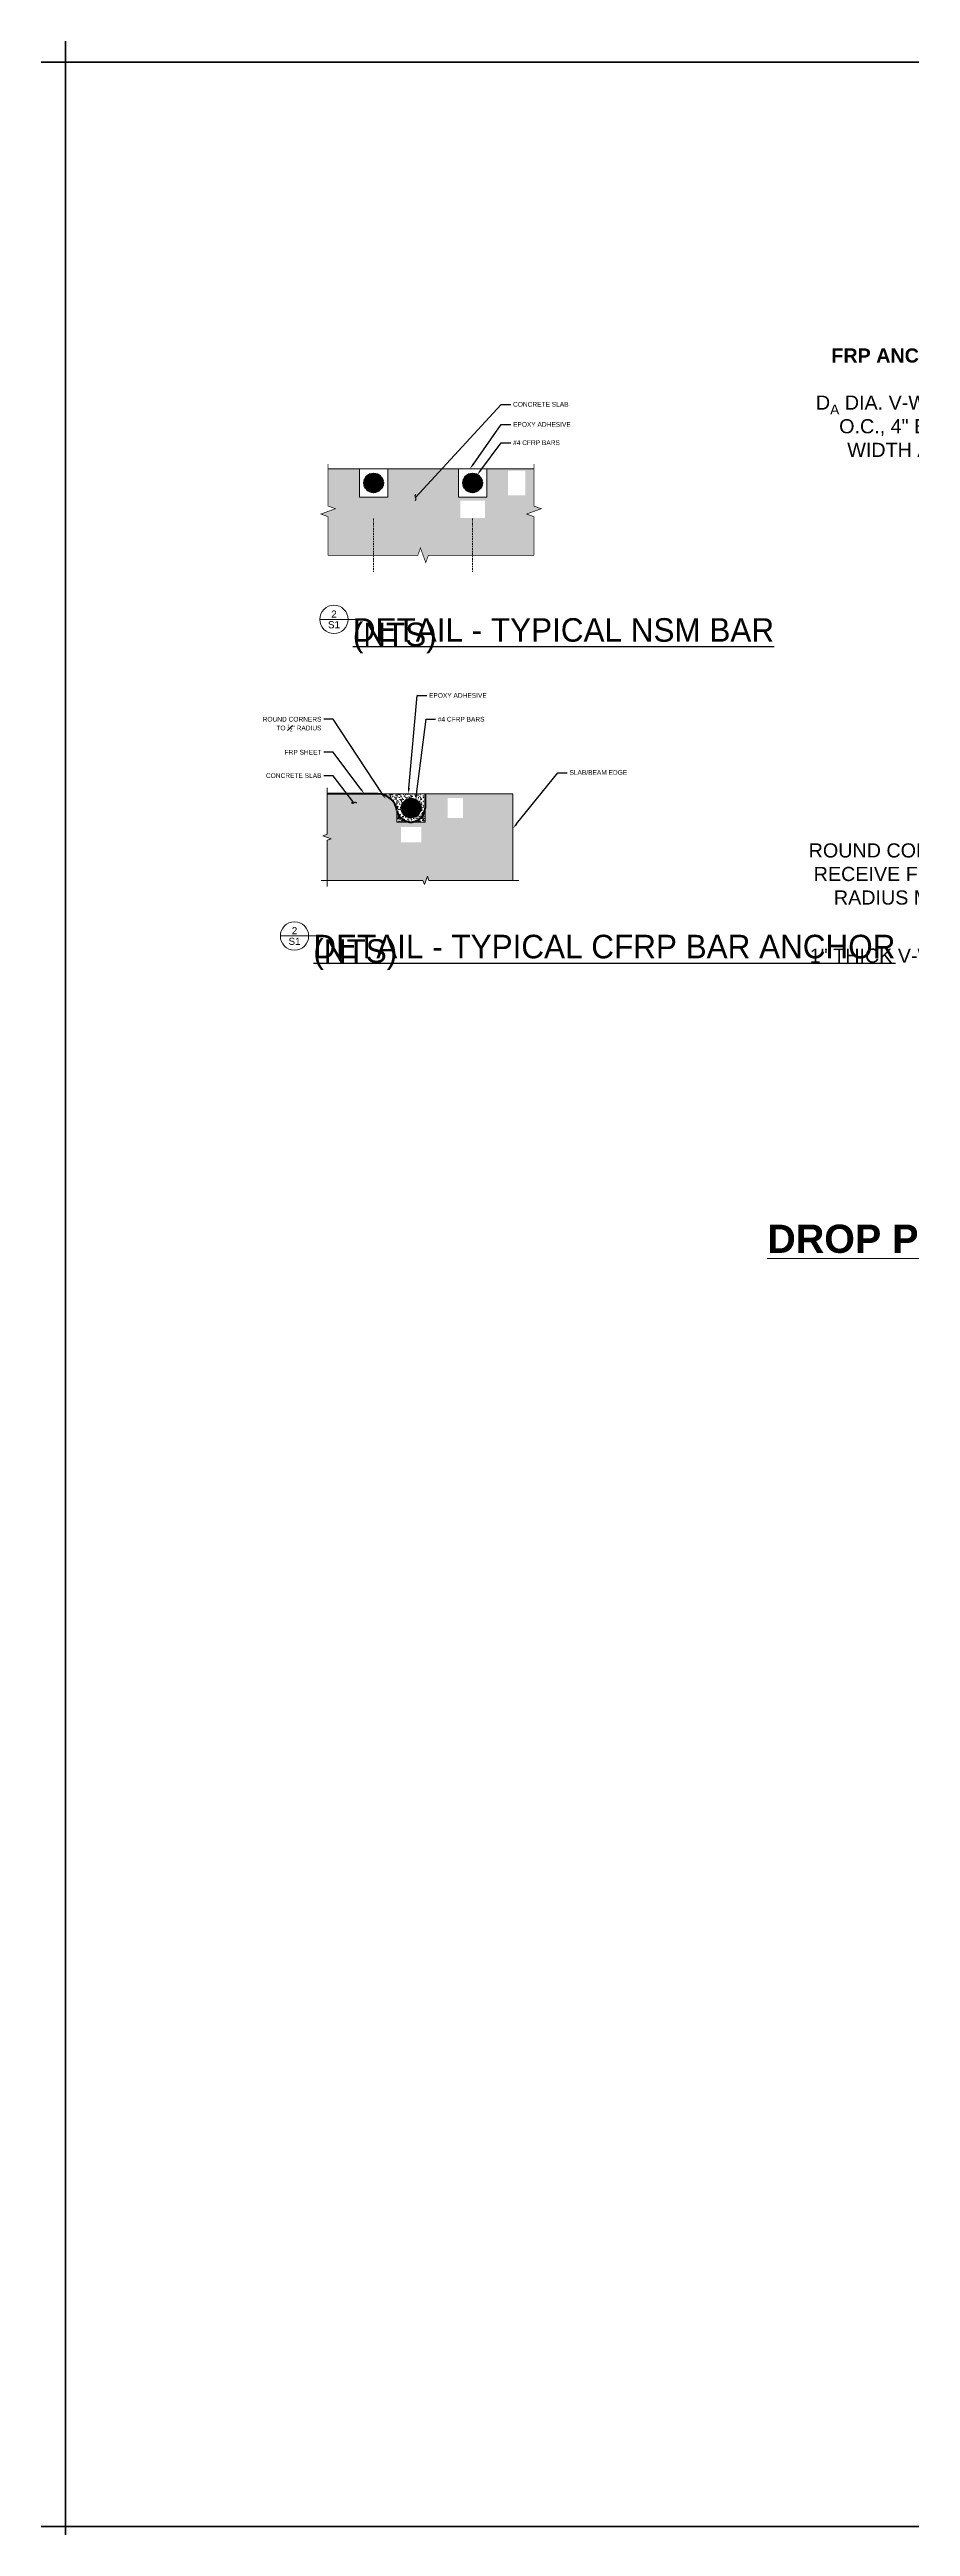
# Model space of a CAD drawing. Header units: inches. Extents: x 1159 to 5415, y 158 to 1829.
# Drawn here: x 1591.1 to 1682.6, y 1124.5 to 1387.5 of the extents above; entities that cross this region are included whole.
import ezdxf
from ezdxf import colors
from ezdxf.entities.mleader import LeaderData, LeaderLine
from ezdxf.enums import TextEntityAlignment as Align
from ezdxf.math import Vec2, Vec3

# ---------------------------------------------------------------- set-up
doc = ezdxf.new("R2018")
doc.units = ezdxf.units.IN
doc.header["$MEASUREMENT"] = 0
doc.linetypes.add('CENTER2', pattern=[1.125, 0.75, -0.125, 0.125, -0.125])
for name, color, linetype, lineweight in [('STN-ANNO-TEXT', 3, 'Continuous', 20), ('STN-ANNO-TITL-TEXT', 7, 'Continuous', 25), ('STN-FRP@EL.', 5, 'Continuous', 70), ('STN-GRID-ID', 6, 'Continuous', 20), ('STN-GRID-LINE', 10, 'CENTER2', 13), ('STN-HATCH', 253, 'Continuous', 9), ('STN-LINE-MED', 11, 'Continuous', 20), ('STN-LINE-THK', 3, 'Continuous', 30)]:
    doc.layers.add(name, color=color, linetype=linetype, lineweight=lineweight)
doc.layers.add('STN-CONCRETE HATCH', color=253, linetype='Continuous', lineweight=9, transparency=0.75)
doc.layers.add('STN-VPORT', color=30, linetype='Continuous', plot=False)
doc.styles.add('24', font='swiss.ttf', dxfattribs={"height": 1.5})
doc.styles.add('48', font='swiss.ttf', dxfattribs={"height": 3})
doc.styles.add('8', font='swiss.ttf', dxfattribs={"height": 0.5})
doc.styles.add('DIMENSIONS', font='swiss.ttf')
doc.styles.get("Standard").update_dxf_attribs({"font": 'swiss.ttf'})
pattern_1 = [(127.5, (4318.17238, 394.5107), (-0.385364754, -0.01259867), [0, -0.304, 0, -0.34, 0, -0.325]), (97.5, (4318.1724, 394.5107), (-0.56442921, 0.35395534), [0, -0.164, 0, -0.274, 0, -0.105]), (57.5, (4318.17238, 394.2647), (-0.00113181, 0.622828372), [0, -0.1, 0, -0.36, 0, -0.47]), (47.5, (4318.1724, 394.2647), (-0.17553511, 0.60122532), [0, -0.05, 0, -0.236, 0, -0.27])]

# ---------------------------------------------------------------- blocks, each defined once
blk = doc.blocks.new('_Integral')
at = {"color": 0, "linetype": 'ByBlock', "lineweight": -2}
for centre, start, end in [((0.44, -0.09), 102, 168), ((-0.44, 0.09), 282, 348)]:
    blk.add_arc(centre, 0.454, start, end, dxfattribs=at)
blk = doc.blocks.new('*U48')
at = {"layer": 'STN-GRID-ID'}
for p, q in [((-0.375, 0), (0, 0)), ((0, 0), (0.1, 0))]:
    blk.add_line(p, q, dxfattribs=at)
blk.add_circle((-0.188, 0), 0.188, dxfattribs=at)
at = {"layer": 'STN-ANNO-TEXT', "style": 'DIMENSIONS'}
for tag, p in [('1', (-0.188, 0.071)), ('S1', (-0.188, -0.071))]:
    blk.add_attdef(tag, text='', height=0.0938, dxfattribs=at).set_placement(p, align=Align.MIDDLE_CENTER)
at = {"layer": 'STN-ANNO-TEXT', "lineweight": 30, "flags": 104}
blk.add_attdef('SCALE', text='', height=0.0938, dxfattribs=at).set_placement((0.062, -0.043), align=Align.TOP_LEFT)
at = {"layer": 'STN-ANNO-TITL-TEXT', "lineweight": 30, "flags": 104}
blk.add_attdef('DETAIL TITLE', text='', height=0.125, dxfattribs=at).set_placement((0.062, 0.016), align=Align.BOTTOM_LEFT)

msp = doc.modelspace()

# ---------------------------------------------------------------- hatches: boundary and pattern name
at = {"layer": 'STN-CONCRETE HATCH'}
h = msp.add_hatch(color=256, dxfattribs=at)
h.dxf.hatch_style = 1
h.paths.add_polyline_path([(1642.554, 1337.941), (1641.779, 1338.223), (1643.329, 1338.787), (1642.554, 1339.069), (1642.554, 1343.025), (1637.537, 1343.025), (1637.537, 1340.025), (1634.537, 1340.025), (1634.537, 1343.025), (1627.017, 1343.025), (1627.017, 1340.025), (1624.017, 1340.025), (1624.017, 1343.025), (1620.687, 1343.025), (1620.687, 1339.069), (1621.462, 1338.787), (1619.912, 1338.223), (1620.687, 1337.941), (1620.687, 1333.841), (1630.213, 1333.841), (1630.495, 1334.616), (1631.059, 1333.066), (1631.341, 1333.841), (1642.554, 1333.841)])
h.paths.add_polyline_path([(1634.738, 1337.817), (1637.355, 1337.817), (1637.355, 1339.641), (1634.738, 1339.641)], flags=16)
h.paths.add_polyline_path([(1641.626, 1340.226), (1641.626, 1342.842), (1639.803, 1342.842), (1639.803, 1340.226)], flags=16)
h = msp.add_hatch(color=256, dxfattribs=at)
h.dxf.hatch_style = 1
h.paths.add_polyline_path([(1628.435, 1303.378), (1630.581, 1303.378), (1630.581, 1305.003), (1628.435, 1305.003)], flags=16)
h.paths.add_polyline_path([(1635.003, 1305.941), (1635.003, 1308.087), (1633.378, 1308.087), (1633.378, 1305.941)], flags=16)
edge = h.paths.add_edge_path()
edge.add_line((1640.325, 1299.319), (1640.325, 1308.503))
edge.add_line((1640.325, 1308.503), (1630.997, 1308.503))
edge.add_line((1630.997, 1308.503), (1630.997, 1307.003))
edge.add_line((1630.997, 1307.003), (1630.997, 1305.503))
edge.add_line((1630.997, 1305.503), (1627.997, 1305.503))
edge.add_line((1627.997, 1305.503), (1627.997, 1306.675))
edge.add_arc((1629.476, 1307.028), 1.521, 190.83612, 193.39493, ccw=False)
edge.add_arc((1625.997, 1306.503), 2, 6.84452, 90)
edge.add_line((1625.997, 1308.503), (1620.571, 1308.503))
edge.add_line((1620.571, 1308.503), (1620.571, 1304.231))
edge.add_line((1620.571, 1304.231), (1620.131, 1304.071))
edge.add_line((1620.131, 1304.071), (1621.01, 1303.751))
edge.add_line((1621.01, 1303.751), (1620.571, 1303.591))
edge.add_line((1620.571, 1303.591), (1620.571, 1299.319))
edge.add_line((1620.571, 1299.319), (1630.754, 1299.319))
edge.add_line((1630.754, 1299.319), (1630.914, 1298.879))
edge.add_line((1630.914, 1298.879), (1631.234, 1299.759))
edge.add_line((1631.234, 1299.759), (1631.394, 1299.319))
edge.add_line((1631.394, 1299.319), (1640.325, 1299.319))
at = {"layer": 'STN-FRP@EL.'}
h = msp.add_hatch(color=256, dxfattribs=at)
h.dxf.hatch_style = 1
h.paths.add_polyline_path([(1625.517, 1342.525, -1), (1625.517, 1340.525, -1)])
h = msp.add_hatch(color=256, dxfattribs=at)
h.dxf.hatch_style = 1
h.paths.add_polyline_path([(1636.037, 1342.525, -1), (1636.037, 1340.525, -1)])
h = msp.add_hatch(color=256, dxfattribs=at)
h.dxf.hatch_style = 1
h.paths.add_polyline_path([(1629.497, 1308.003, -1), (1629.497, 1306.003, -1)])
at = {"layer": 'STN-HATCH'}
h = msp.add_hatch(dxfattribs=at)
h.set_pattern_fill('AR-SAND', color=256, scale=0.2, angle=90)
h.set_pattern_definition(pattern_1)
h.paths.add_polyline_path([(1627.997, 1306.675, 0.882325), (1630.997, 1307.003), (1630.997, 1308.503), (1626.115, 1308.503, -0.0994533), (1626.884, 1308.296, -0.0921427), (1627.469, 1307.857, -0.1642763)])
h.paths.add_polyline_path([(1630.497, 1307.003, -1), (1628.497, 1307.003, -1)], flags=16)
h = msp.add_hatch(dxfattribs=at)
h.set_pattern_fill('AR-SAND', color=256, scale=0.2, angle=90)
h.set_pattern_definition(pattern_1)
h.paths.add_polyline_path([(1629.476, 1305.507), (1630.997, 1305.503), (1630.997, 1307.003, -0.4095489)])
h.paths.add_polyline_path([(1627.997, 1305.503), (1629.476, 1305.507, -0.3472834), (1627.997, 1306.675)])

# ---------------------------------------------------------------- linework, layer by layer
at = {"layer": 'STN-FRP@EL.'}
for p, q in [((1625.997, 1308.503), (1620.571, 1308.503)), ((1630.997, 1308.503), (1630.997, 1307.003))]:
    msp.add_line(p, q, dxfattribs=at)
for centre in [(1625.517, 1341.525), (1636.037, 1341.525), (1629.497, 1307.003)]:
    msp.add_circle(centre, 1, dxfattribs=at)
for centre, radius, start, end in [((1625.997, 1306.503), 2, 6.84452, 90), ((1629.476, 1307.028), 1.521, 190.83612, 359.086)]:
    msp.add_arc(centre, radius, start, end, dxfattribs=at)
at = {"layer": 'STN-GRID-ID', "linetype": 'Continuous'}
for points in [[(1620.571, 1298.679), (1620.571, 1303.591), (1621.01, 1303.751), (1620.131, 1304.071), (1620.571, 1304.231), (1620.571, 1309.143)], [(1619.931, 1299.319), (1630.754, 1299.319), (1630.914, 1298.879), (1631.234, 1299.759), (1631.394, 1299.319), (1640.965, 1299.319)]]:
    msp.add_lwpolyline(points, dxfattribs=at)
at = {"layer": 'STN-GRID-LINE', "ltscale": 0.3}
for p, q in [((1625.517, 1337.765), (1625.517, 1332.102)), ((1636.037, 1337.765), (1636.037, 1332.102))]:
    msp.add_line(p, q, dxfattribs=at)
at = {"layer": 'STN-HATCH'}
for p, q in [((1627.017, 1343.025), (1624.017, 1343.025)), ((1637.537, 1343.025), (1634.537, 1343.025)), ((1630.997, 1308.503), (1626.115, 1308.503))]:
    msp.add_line(p, q, dxfattribs=at)
at = {"layer": 'STN-LINE-MED'}
for p, q in [((1620.687, 1343.025), (1624.017, 1343.025)), ((1624.017, 1340.025), (1624.017, 1343.025)), ((1627.017, 1343.025), (1634.537, 1343.025)), ((1627.017, 1340.025), (1627.017, 1343.025)), ((1634.537, 1340.025), (1634.537, 1343.025)), ((1637.537, 1343.025), (1642.554, 1343.025)), ((1637.537, 1340.025), (1637.537, 1343.025)), ((1627.017, 1340.025), (1624.017, 1340.025)), ((1637.537, 1340.025), (1634.537, 1340.025)), ((1630.997, 1308.503), (1640.325, 1308.503)), ((1640.325, 1308.503), (1640.325, 1299.319)), ((1627.997, 1305.503), (1627.997, 1306.675)), ((1630.997, 1305.503), (1627.997, 1305.503)), ((1630.997, 1305.503), (1630.997, 1307.003))]:
    msp.add_line(p, q, dxfattribs=at)
at = {"layer": 'STN-LINE-THK', "linetype": 'Continuous', "const_width": 0.0705}
for points in [[(1620.687, 1343.527), (1620.687, 1339.069), (1621.462, 1338.787), (1619.912, 1338.223), (1620.687, 1337.941), (1620.687, 1333.841)], [(1642.554, 1343.527), (1642.554, 1339.069), (1643.329, 1338.787), (1641.779, 1338.223), (1642.554, 1337.941), (1642.554, 1333.841)], [(1642.554, 1333.841), (1631.341, 1333.841), (1631.059, 1333.066), (1630.495, 1334.616), (1630.213, 1333.841), (1620.687, 1333.841)]]:
    msp.add_lwpolyline(points, dxfattribs=at)
at = {"layer": 'STN-VPORT'}
for points in [[(1209.254, 1647.896), (1592.757, 1647.896), (1592.757, 1386.218), (1209.254, 1386.218)], [(1592.757, 1647.896), (1976.26, 1647.896), (1976.26, 1386.218), (1592.757, 1386.218)], [(1209.254, 1386.218), (1592.757, 1386.218), (1592.757, 1124.54), (1209.254, 1124.54)], [(1592.757, 1386.218), (1976.26, 1386.218), (1976.26, 1124.54), (1592.757, 1124.54)], [(1209.254, 1124.54), (1592.757, 1124.54), (1592.757, 862.862), (1209.254, 862.862)], [(1592.757, 1124.54), (1976.26, 1124.54), (1976.26, 862.862), (1592.757, 862.862)]]:
    msp.add_lwpolyline(points, close=True, dxfattribs=at)

# ---------------------------------------------------------------- block references
at = {"layer": 'STN-GRID-ID'}
ref = msp.add_blockref('*U48', (1622.806, 1327.037), dxfattribs=dict(at, xscale=8, yscale=8, zscale=8))
lines = msp.add_mtext('{\\LDETAIL - TYPICAL NSM BAR}', dxfattribs={"layer": 'STN-ANNO-TITL-TEXT', "insert": (1623.306, 1327.165), "char_height": 2.5, "attachment_point": 1})
ref.add_attrib('DETAIL TITLE', '', (1623.306, 1327.165), dxfattribs={"flags": 104}).embed_mtext(lines)
ref.add_attrib('1', '2', dxfattribs={"layer": 'STN-ANNO-TEXT', "height": 0.75, "style": 'DIMENSIONS'}).set_placement((1621.306, 1327.602), align=Align.MIDDLE_CENTER)
ref.add_attrib('S1', 'S1', dxfattribs={"layer": 'STN-ANNO-TEXT', "height": 0.75, "style": 'DIMENSIONS'}).set_placement((1621.306, 1326.472), align=Align.MIDDLE_CENTER)
lines = msp.add_mtext('(NTS)', dxfattribs={"layer": 'STN-ANNO-TEXT', "insert": (1623.306, 1326.695), "char_height": 2.5, "attachment_point": 1})
ref.add_attrib('SCALE', '', (1623.306, 1326.695), dxfattribs={"flags": 104}).embed_mtext(lines)
ref = msp.add_blockref('*U48', (1618.612, 1293.419), dxfattribs=dict(at, xscale=8, yscale=8, zscale=8))
lines = msp.add_mtext('{\\LDETAIL - TYPICAL CFRP BAR ANCHOR}', dxfattribs={"layer": 'STN-ANNO-TITL-TEXT', "insert": (1619.112, 1293.547), "char_height": 2.5, "attachment_point": 1})
ref.add_attrib('DETAIL TITLE', '', (1619.112, 1293.547), dxfattribs={"flags": 104}).embed_mtext(lines)
ref.add_attrib('1', '2', dxfattribs={"layer": 'STN-ANNO-TEXT', "height": 0.75, "style": 'DIMENSIONS'}).set_placement((1617.112, 1293.984), align=Align.MIDDLE_CENTER)
ref.add_attrib('S1', 'S1', dxfattribs={"layer": 'STN-ANNO-TEXT', "height": 0.75, "style": 'DIMENSIONS'}).set_placement((1617.112, 1292.854), align=Align.MIDDLE_CENTER)
lines = msp.add_mtext('(NTS)', dxfattribs={"layer": 'STN-ANNO-TEXT', "insert": (1619.112, 1293.077), "char_height": 2.5, "attachment_point": 1})
ref.add_attrib('SCALE', '', (1619.112, 1293.077), dxfattribs={"flags": 104}).embed_mtext(lines)

# ---------------------------------------------------------------- texts
at = {"layer": 'STN-ANNO-TEXT', "insert": (1699.834, 1261.248), "char_height": 3, "attachment_point": 5, "style": '48'}
msp.add_mtext('\\A1;\\pxqc;{\\fSwis721 BT|b1|i0|c0|p34;\\LDROP PANEL STRENGTHENING}', dxfattribs=at)

# ---------------------------------------------------------------- leaders
at = {"layer": 'STN-ANNO-TEXT'}
ml = msp.add_multileader_mtext('Standard', dxfattribs=at)
ml.set_content('\\A1;{\\fSwis721 BT|b1|i0|c0|p34;FRP ANCHOR (IF REQUIRED PER TABLE ON SHEET\\C242;\\c2564301; S6\\C256;):\\P}D{\\H0.7x;\\S^ A;} DIA. V-WRAP{\\fArial|b0|i0|c0|p34; HM} ANCHOR @ S{\\H0.7x;\\S^ A;} O.C., 4" EMBEDMENT, W{\\H0.7x;\\S^ A;} SPLAY WIDTH AND 14" SPLAY LENGTH', color=256, style='24')
ml.set_leader_properties()
ml.build(insert=Vec2(0, 0))
ml.multileader.update_dxf_attribs({"dogleg_length": 3, "arrow_head_size": 1.812})
ctx = ml.context
ctx.base_point, ctx.char_height, ctx.arrow_head_size, ctx.landing_gap_size, ctx.plane_origin = Vec3(1673.114, 1355.037), 1.5, 1.812, 0.75, Vec3(1738.707, 1318.12)
ctx.text_align_type = 2
notes = []
notes.append((ctx, [(1, (1, 1, 0), (1711.548, 1355.037), (-1, 0), 3, [(0, [(1735.393, 1322.921)], 0, [])])]))
ctx.mtext.insert, ctx.mtext.width, ctx.mtext.alignment, ctx.mtext.flow_direction = Vec3(1707.798, 1355.808), 37.60224, 3, 5
ml = msp.add_multileader_mtext('Standard', dxfattribs=at)
ml.set_content('\\A1;CONCRETE SLAB', color=256, style='8')
ml.set_leader_properties()
ml.set_arrow_properties(name='INTEGRAL')
ml.build(insert=Vec2(0, 0))
ml.multileader.update_dxf_attribs({"dogleg_length": 1, "arrow_head_size": 0.625})
ctx = ml.context
ctx.base_point, ctx.char_height, ctx.arrow_head_size, ctx.landing_gap_size, ctx.plane_origin = Vec3(1640.086, 1349.865), 0.5, 0.625, 0.25, Vec3(1637.831, 1351.074)
notes.append((ctx, [(0, (1, 1, 0), (1639.086, 1349.865), (1, 0), 1, [(0, [(1629.968, 1339.984)], 0, [])])]))
ctx.mtext.insert, ctx.mtext.flow_direction = Vec3(1640.336, 1350.122), 5
ml = msp.add_multileader_mtext('Standard', dxfattribs=at)
ml.set_content('\\A1;EPOXY ADHESIVE', color=256, style='8')
ml.set_leader_properties()
ml.build(insert=Vec2(0, 0))
ml.multileader.update_dxf_attribs({"dogleg_length": 1, "arrow_head_size": 0.625})
ctx = ml.context
ctx.base_point, ctx.char_height, ctx.arrow_head_size, ctx.landing_gap_size, ctx.plane_origin = Vec3(1640.086, 1347.735), 0.5, 0.625, 0.25, Vec3(1637.831, 1345.521)
notes.append((ctx, [(0, (1, 1, 0), (1639.086, 1347.735), (1, 0), 1, [(0, [(1635.755, 1343.025)], 0, [])])]))
ctx.mtext.insert, ctx.mtext.flow_direction = Vec3(1640.336, 1347.992), 5
ml = msp.add_multileader_mtext('Standard', dxfattribs=at)
ml.set_content('\\A1;#4 CFRP BARS', color=256, style='8')
ml.set_leader_properties()
ml.build(insert=Vec2(0, 0))
ml.multileader.update_dxf_attribs({"dogleg_length": 1, "arrow_head_size": 0.625})
ctx = ml.context
ctx.base_point, ctx.char_height, ctx.arrow_head_size, ctx.landing_gap_size, ctx.plane_origin = Vec3(1640.086, 1345.795), 0.5, 0.625, 0.25, Vec3(1637.831, 1343.581)
notes.append((ctx, [(0, (1, 1, 0), (1639.086, 1345.795), (1, 0), 1, [(0, [(1636.535, 1342.393)], 0, [])])]))
ctx.mtext.insert, ctx.mtext.flow_direction = Vec3(1640.336, 1346.052), 5
ml = msp.add_multileader_mtext('Standard', dxfattribs=at)
ml.set_content('\\A1;EPOXY ADHESIVE', color=256, style='8')
ml.set_leader_properties()
ml.build(insert=Vec2(0, 0))
ml.multileader.update_dxf_attribs({"dogleg_length": 1, "arrow_head_size": 0.625})
ctx = ml.context
ctx.base_point, ctx.char_height, ctx.arrow_head_size, ctx.landing_gap_size, ctx.plane_origin = Vec3(1631.158, 1318.958), 0.5, 0.625, 0.25, Vec3(1631.29, 1310.999)
notes.append((ctx, [(0, (1, 1, 0), (1630.158, 1318.958), (1, 0), 1, [(0, [(1629.214, 1308.503)], 0, [])])]))
ctx.mtext.insert, ctx.mtext.flow_direction = Vec3(1631.408, 1319.215), 5
ml = msp.add_multileader_mtext('Standard', dxfattribs=at)
ml.set_content('\\A1;ROUND CORNERS \\PTO {\\H0.7x;\\S1#2;\\H1.4286x;" RADIUS }', color=256, style='8')
ml.set_leader_properties()
ml.build(insert=Vec2(0, 0))
ml.multileader.update_dxf_attribs({"dogleg_length": 1, "arrow_head_size": 0.625})
ctx = ml.context
ctx.base_point, ctx.char_height, ctx.arrow_head_size, ctx.landing_gap_size, ctx.plane_origin = Vec3(1613.784, 1316.43), 0.5, 0.625, 0.25, Vec3(1631.51, 1312.721)
ctx.text_align_type = 2
notes.append((ctx, [(1, (1, 1, 0), (1621.226, 1316.43), (-1, 0), 1, [(0, [(1626.816, 1307.952)], 0, [])])]))
ctx.mtext.insert, ctx.mtext.alignment, ctx.mtext.flow_direction = Vec3(1619.976, 1316.687), 3, 5
ml = msp.add_multileader_mtext('Standard', dxfattribs=at)
ml.set_content('\\A1;#4 CFRP BARS', color=256, style='8')
ml.set_leader_properties()
ml.build(insert=Vec2(0, 0))
ml.multileader.update_dxf_attribs({"dogleg_length": 1, "arrow_head_size": 0.625})
ctx = ml.context
ctx.base_point, ctx.char_height, ctx.arrow_head_size, ctx.landing_gap_size, ctx.plane_origin = Vec3(1632.085, 1316.43), 0.5, 0.625, 0.25, Vec3(1631.29, 1309.059)
notes.append((ctx, [(0, (1, 1, 0), (1631.085, 1316.43), (1, 0), 1, [(0, [(1629.994, 1307.871)], 0, [])])]))
ctx.mtext.insert, ctx.mtext.flow_direction = Vec3(1632.335, 1316.687), 5
ml = msp.add_multileader_mtext('Standard', dxfattribs=at)
ml.set_content('\\A1;FRP SHEET', color=256, style='8')
ml.set_leader_properties()
ml.build(insert=Vec2(0, 0))
ml.multileader.update_dxf_attribs({"dogleg_length": 1, "arrow_head_size": 0.625})
ctx = ml.context
ctx.base_point, ctx.char_height, ctx.arrow_head_size, ctx.landing_gap_size, ctx.plane_origin = Vec3(1616.054, 1312.929), 0.5, 0.625, 0.25, Vec3(1631.29, 1314.77)
ctx.text_align_type = 2
notes.append((ctx, [(1, (1, 1, 0), (1621.226, 1312.929), (-1, 0), 1, [(0, [(1624.539, 1308.503)], 0, [])])]))
ctx.mtext.insert, ctx.mtext.alignment, ctx.mtext.flow_direction = Vec3(1619.976, 1313.185), 3, 5
ml = msp.add_multileader_mtext('Standard', dxfattribs=at)
ml.set_content('\\A1;CONCRETE SLAB', color=256, style='8')
ml.set_leader_properties()
ml.set_arrow_properties(name='INTEGRAL')
ml.build(insert=Vec2(0, 0))
ml.multileader.update_dxf_attribs({"dogleg_length": 1, "arrow_head_size": 0.625})
ctx = ml.context
ctx.base_point, ctx.char_height, ctx.arrow_head_size, ctx.landing_gap_size, ctx.plane_origin = Vec3(1614.092, 1310.44), 0.5, 0.625, 0.25, Vec3(1631.29, 1316.552)
ctx.text_align_type = 2
notes.append((ctx, [(1, (1, 1, 0), (1621.226, 1310.44), (-1, 0), 1, [(0, [(1623.427, 1307.554)], 0, [])])]))
ctx.mtext.insert, ctx.mtext.alignment, ctx.mtext.flow_direction = Vec3(1619.976, 1310.697), 3, 5
ml = msp.add_multileader_mtext('Standard', dxfattribs=at)
ml.set_content('SLAB/BEAM EDGE', color=256, style='8')
ml.set_leader_properties()
ml.build(insert=Vec2(0, 0))
ml.multileader.update_dxf_attribs({"dogleg_length": 1, "arrow_head_size": 0.625})
ctx = ml.context
ctx.base_point, ctx.char_height, ctx.arrow_head_size, ctx.landing_gap_size, ctx.plane_origin = Vec3(1646.086, 1310.752), 0.5, 0.625, 0.25, Vec3(1641.031, 1302.705)
notes.append((ctx, [(0, (1, 1, 0), (1645.086, 1310.752), (1, 0), 1, [(0, [(1640.325, 1304.836)], 0, [])])]))
ctx.mtext.insert, ctx.mtext.flow_direction = Vec3(1646.336, 1311.034), 5
ml = msp.add_multileader_mtext('Standard', dxfattribs=at)
ml.set_content('\\A1;ROUND CORNERS TO RECEIVE FRP TO 1/2" RADIUS MIN. (TYP.)', color=256, style='24')
ml.set_leader_properties()
ml.build(insert=Vec2(0, 0))
ml.multileader.update_dxf_attribs({"dogleg_length": 3, "arrow_head_size": 1.812})
ctx = ml.context
ctx.base_point, ctx.char_height, ctx.arrow_head_size, ctx.landing_gap_size, ctx.plane_origin = Vec3(1672.04, 1302.289), 1.5, 1.812, 0.75, Vec3(1714.439, 1283.381)
ctx.text_align_type = 2
notes.append((ctx, [(1, (1, 1, 0), (1697.736, 1302.289), (-1, 0), 3, [(0, [(1708.07, 1305.902)], 0, [])])]))
ctx.mtext.insert, ctx.mtext.width, ctx.mtext.alignment, ctx.mtext.flow_direction = Vec3(1693.986, 1303.255), 22.589, 3, 5
ml = msp.add_multileader_mtext('Standard', dxfattribs=at)
ml.set_content('1" THICK V-WRAP FPS', color=256, style='24')
ml.set_leader_properties()
ml.build(insert=Vec2(0, 0))
ml.multileader.update_dxf_attribs({"dogleg_length": 3, "arrow_head_size": 1.812})
ctx = ml.context
ctx.base_point, ctx.char_height, ctx.arrow_head_size, ctx.landing_gap_size, ctx.plane_origin = Vec3(1672.553, 1291.309), 1.5, 1.812, 0.75, Vec3(1692.428, 1262.245)
ctx.text_align_type = 2
notes.append((ctx, [(1, (1, 1, 0), (1698.014, 1291.309), (-1, 0), 3, [(0, [(1710.093, 1301.978)], 0, [])])]))
ctx.mtext.insert, ctx.mtext.width, ctx.mtext.alignment, ctx.mtext.flow_direction = Vec3(1694.264, 1292.08), 37.38514, 3, 5
for ctx, leaders in notes:
    for number, flags, end, landing, length, lines in leaders:
        leader = LeaderData()
        leader.index, (leader.has_last_leader_line, leader.has_dogleg_vector, leader.attachment_direction) = number, flags
        leader.last_leader_point, leader.dogleg_vector, leader.dogleg_length = Vec3(end), Vec3(landing), length
        for number, points, colour, breaks in lines:
            line = LeaderLine()
            line.index, line.vertices, line.color, line.breaks = number, Vec3.list(points), colors.encode_raw_color(colour), breaks
            leader.lines.append(line)
        ctx.leaders.append(leader)

doc.saveas('drawing.dxf')
